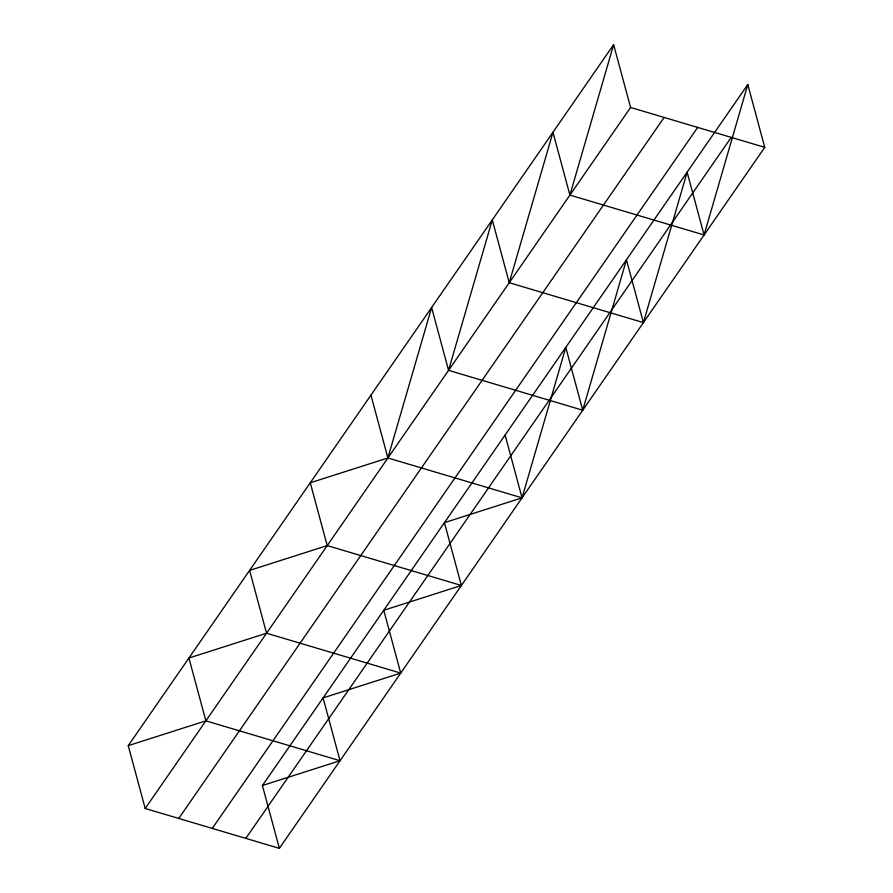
<?xml version="1.0" encoding="UTF-8"?>
<svg xmlns="http://www.w3.org/2000/svg" width="893" height="893" viewBox="0 0 893 893"><rect width="100%" height="100%" fill="white"/><g stroke="black" fill="none" stroke-linecap="round" stroke-linejoin="round"><path stroke-width="1.34" d="M643.406 322.596L626.451 259.774L582.727 410.222L448.565 370.349L492.289 219.901L509.244 282.724L643.406 322.596L687.13 172.148L704.075 234.971L569.913 195.098L552.968 132.276L509.244 282.724M569.913 195.098L613.636 44.65L630.592 107.473L145.202 808.478L279.364 848.35L764.754 147.345L747.798 84.522L262.408 785.527L279.364 848.35M704.075 234.971L747.798 84.522M145.202 808.478L128.246 745.655L613.636 44.65M178.734 818.446L664.135 117.441M212.277 828.414L697.679 127.409M245.821 838.382L731.211 137.377M461.38 585.473L327.218 545.601L249.593 570.404L266.549 633.226L400.711 673.099L383.756 610.276L461.38 585.473L444.435 522.651L522.059 497.847L565.782 347.399L582.727 410.222M266.549 633.226L188.925 658.029L205.87 720.852L340.032 760.724L323.087 697.902L400.711 673.099M128.246 745.655L205.87 720.852M262.408 785.527L340.032 760.724M630.592 107.473L764.754 147.345M505.103 435.025L522.059 497.847L387.897 457.975L310.273 482.778L327.218 545.601M448.565 370.349L431.62 307.527L387.897 457.975L370.941 395.152"/></g></svg>
